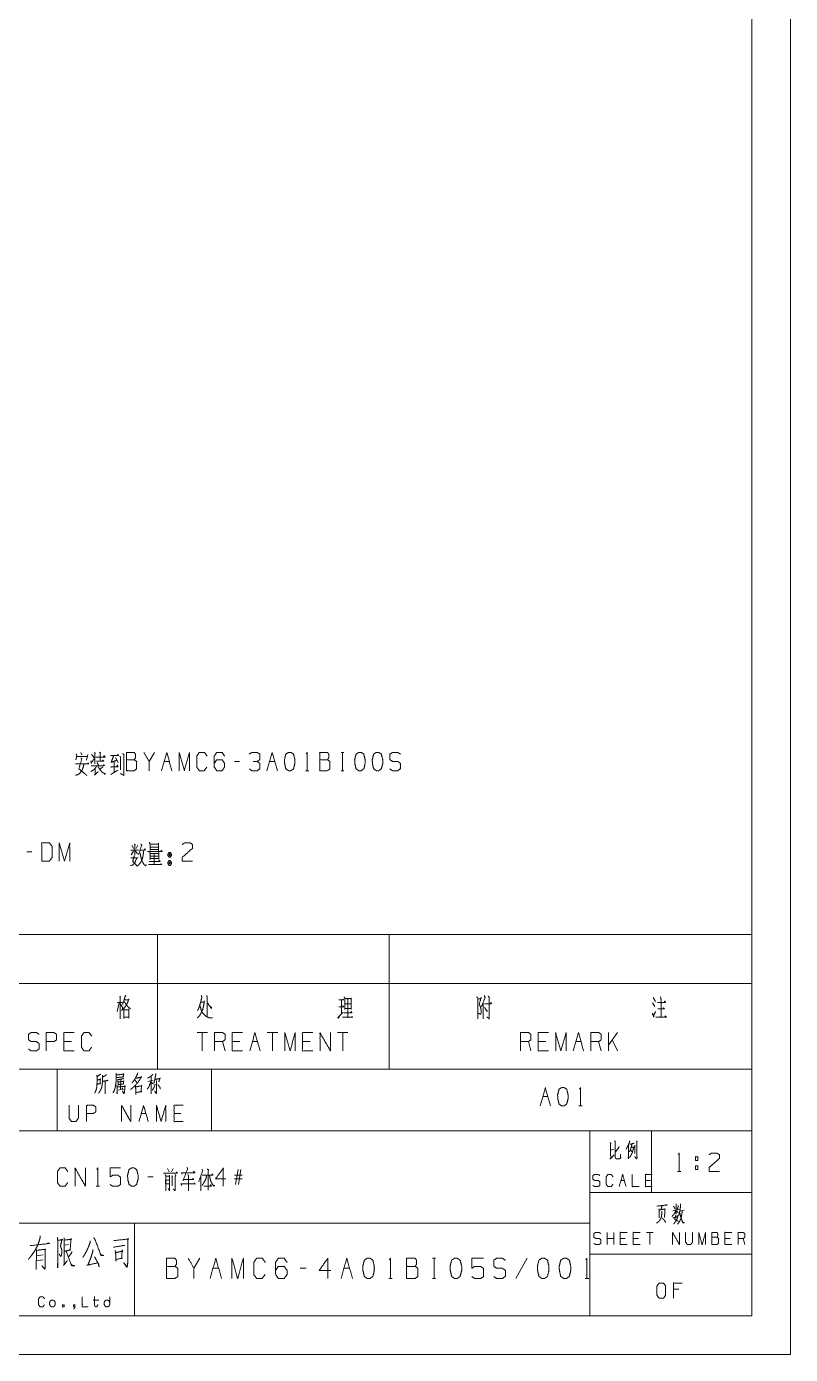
# Model space of a CAD drawing. Header units: millimetres. Extents: x 0 to 420, y 0 to 297.
# Drawn here: x 321 to 420, y 0 to 172.2 of the extents above; entities that cross this region are included whole.
import ezdxf

# ---------------------------------------------------------------- set-up
doc = ezdxf.new("R2010")
doc.units = ezdxf.units.MM
doc.layers.add('101', color=7, linetype='Continuous', true_color=0xffffff)

msp = doc.modelspace()

# ---------------------------------------------------------------- linework, layer by layer
at = {"layer": '101', "color": 133, "linetype": 'Continuous', "lineweight": 18}
for p, q in [((420, 0), (420, 297)), ((415, 5), (415, 292)), ((235, 37), (415, 37)), ((325, 37), (325, 29)), ((345, 37), (345, 29)), ((235, 29), (415, 29)), ((394, 29), (394, 5)), ((402, 29), (402, 21)), ((394, 21), (415, 21)), ((285, 17), (394, 17)), ((335, 17), (335, 5)), ((394, 13), (415, 13)), ((25, 5), (415, 5)), ((235, 5), (415, 5)), ((0, 0), (420, 0))]:
    msp.add_line(p, q, dxfattribs=at)
at = {"layer": '101', "color": 72, "linetype": 'Continuous', "lineweight": 18}
for p, q in [((327.5, 77.51), (328.88, 77.51)), ((328.06, 78.04), (328.17, 77.74)), ((328.97, 77.79), (328.79, 77.04)), ((337.58, 78.06), (336.91, 76.89)), ((361.77, 78.06), (362.11, 78.06)), ((361.95, 78.06), (361.95, 75.69)), ((330.91, 76.14), (330.54, 75.91)), ((332.35, 76.86), (332.35, 75.46)), ((332.53, 77.39), (332.87, 76.76)), ((338.85, 76.89), (339.52, 76.89)), ((348.62, 76.89), (347.95, 76.89)), ((352.5, 76.89), (353.18, 76.89)), ((331.93, 75.21), (332.85, 75.74)), ((357.18, 75.69), (357.61, 75.69)), ((361.77, 75.69), (362.11, 75.69)), ((334.7, 65.97), (334.86, 65.62)), ((335.44, 66.02), (335.21, 65.62)), ((321.71, 65.17), (321.04, 65.17)), ((334.54, 64.39), (335.46, 64.39)), ((334.89, 65.27), (334.57, 64.77)), ((335.12, 65.24), (335.4, 64.92)), ((313, 54.46), (338, 54.46)), ((338, 54.46), (338, 48.11)), ((338, 54.46), (368, 54.46)), ((368, 54.46), (415, 54.46)), ((368, 54.46), (368, 48.11)), ((415, 54.46), (415, 48.11)), ((313, 48.11), (338, 48.11)), ((338, 48.11), (338, 37)), ((338, 48.11), (368, 48.11)), ((368, 48.11), (368, 37)), ((368, 48.11), (415, 48.11)), ((415, 48.11), (415, 37)), ((333.02, 45.6), (332.74, 44.45)), ((343.6, 45.68), (344.03, 45.68)), ((361.81, 45.95), (361.81, 44.13)), ((362.25, 45.48), (363.03, 45.48)), ((379.52, 46.1), (379.87, 46.1)), ((380.17, 45.6), (380.17, 43.53)), ((380.84, 46.45), (381.02, 46.3)), ((402.12, 45.6), (402.42, 45.12)), ((402.21, 46.3), (402.51, 45.75)), ((344.45, 41.74), (343.11, 41.74)), ((343.78, 41.74), (343.78, 39.36)), ((353.56, 41.74), (352.21, 41.74)), ((352.88, 41.74), (352.88, 39.36)), ((362.66, 41.74), (361.32, 41.74)), ((361.99, 41.74), (361.99, 39.36)), ((397.58, 41.74), (396.41, 40.09)), ((396.41, 39.36), (396.41, 41.74)), ((326.85, 40.56), (325.84, 40.56)), ((346.73, 39.36), (346.39, 40.56)), ((348.67, 40.56), (347.66, 40.56)), ((350.27, 40.56), (350.94, 40.56)), ((357.77, 40.56), (356.76, 40.56)), ((386.37, 39.36), (386.04, 40.56)), ((388.31, 40.56), (387.31, 40.56)), ((392.19, 40.56), (392.87, 40.56)), ((395.48, 39.36), (395.14, 40.56)), ((397.58, 39.36), (396.91, 40.79)), ((313, 37), (338, 37)), ((338, 37), (368, 37)), ((368, 37), (415, 37)), ((333.22, 35.67), (333.2, 34.36)), ((336.72, 35.38), (337.43, 35.58)), ((332.92, 34.28), (333.47, 34.43)), ((387.91, 33.43), (388.58, 33.43)), ((335.89, 31.26), (336.48, 31.26)), ((341.01, 31.26), (340.12, 31.26)), ((392.58, 32.23), (393.01, 32.23)), ((396.78, 26.5), (397.1, 26.62)), ((339.26, 24.13), (339.51, 23.68)), ((340.02, 24.13), (339.81, 23.68)), ((407.69, 24.46), (407.69, 23.99)), ((407.69, 24.46), (408.02, 24.46)), ((337.41, 23.01), (336.74, 23.01)), ((343.6, 23.08), (343.6, 21.23)), ((348.95, 23.23), (347.94, 23.23)), ((348.95, 22.76), (347.94, 22.76)), ((348.1, 22.03), (348.44, 23.96)), ((348.79, 23.96), (348.46, 22.03)), ((398.04, 22.56), (398.48, 22.56)), ((401.88, 22.56), (401.21, 22.56)), ((405.37, 23.74), (405.8, 23.74)), ((330.03, 21.81), (330.46, 21.81)), ((339.35, 21.51), (339.53, 21.23)), ((342.86, 22.06), (342.77, 22.23)), ((344.86, 22.01), (344.77, 21.81)), ((404.78, 18.63), (405.57, 18.79)), ((405.68, 18.57), (406.23, 18.69)), ((396.24, 14.25), (396.24, 15.82)), ((397.13, 14.25), (397.13, 15.82)), ((402.22, 15.82), (401.33, 15.82)), ((401.78, 15.82), (401.78, 14.25)), ((323.85, 14.45), (323.66, 14.35)), ((326.44, 14.25), (325.93, 14.18)), ((397.13, 15.04), (396.24, 15.04)), ((398.6, 15.04), (397.94, 15.04)), ((400.3, 15.04), (399.63, 15.04)), ((412.18, 15.04), (411.51, 15.04)), ((414.1, 14.25), (413.88, 15.04)), ((323.17, 12.9), (322.32, 12.8)), ((322.32, 12.14), (323.17, 12.25)), ((343.45, 12.47), (342.71, 11.17)), ((373.63, 12.47), (374, 12.47)), ((373.83, 12.47), (373.83, 9.85)), ((385.88, 12.47), (384.4, 9.85)), ((345.17, 11.17), (345.91, 11.17)), ((357.23, 11.17), (356.49, 11.17)), ((362.14, 11.17), (362.88, 11.17)), ((367.94, 9.85), (368.4, 9.85)), ((373.63, 9.85), (374, 9.85)), ((393.39, 9.85), (393.86, 9.85)), ((329.66, 7.04), (330.39, 7.04)), ((405.52, 8.46), (404.84, 8.46))]:
    msp.add_line(p, q, dxfattribs=at)
for points, knots in [([(327.43, 77.86), (327.53, 77.66), (327.41, 77.09)], [0, 0, 0.277921, 1, 1]), ([(329.44, 77.81), (329.74, 77.44), (329.74, 77.51), (329.7, 77.31)], [0, 0, 0.633412, 0.732278, 1, 1]), ([(329.81, 78.04), (329.93, 77.94), (329.85, 78.01), (329.85, 76.59)], [0, 0, 0.093582, 0.161771, 1, 1]), ([(329.99, 77.46), (331.19, 77.46), (331.08, 77.64), (331, 77.54)], [0, 0, 0.780464, 0.913342, 1, 1]), ([(330.45, 78.09), (330.64, 77.99), (330.57, 78.01), (330.57, 76.94), (330.09, 76.94), (331.01, 76.94), (330.91, 77.06), (330.82, 76.91)], [0, 0, 0.07046, 0.094626, 0.44107, 0.594865, 0.891065, 0.943895, 1, 1]), ([(331.89, 77.66), (332.92, 77.66), (332.87, 77.81), (332.78, 77.69)], [0, 0, 0.766564, 0.885531, 1, 1]), ([(332.3, 77.64), (331.96, 76.76), (332.69, 77.04)], [0, 0, 0.547343, 1, 1]), ([(333.09, 77.56), (333.2, 77.46), (333.2, 75.81)], [0, 0, 0.081174, 1, 1]), ([(333.45, 77.91), (333.61, 77.81), (333.61, 75.09), (333.2, 75.31)], [0, 0, 0.055628, 0.862436, 1, 1]), ([(333.96, 77.11), (333.96, 78.06), (334.96, 78.06), (335.12, 77.84), (335.12, 77.36), (334.96, 77.11), (333.96, 77.11), (333.96, 75.69), (334.95, 75.69), (335.28, 75.91), (335.28, 76.89), (334.96, 77.11)], [0, 0, 0.115917, 0.238846, 0.272468, 0.330427, 0.366584, 0.489512, 0.663388, 0.78416, 0.833484, 0.952452, 1, 1]), ([(336.91, 75.69), (336.91, 76.89), (336.23, 78.06)], [0, 0, 0.469959, 1, 1]), ([(340.79, 75.69), (340.79, 78.06), (341.46, 75.69), (342.13, 78.06), (342.13, 75.69)], [0, 0, 0.245192, 0.5, 0.754808, 1, 1]), ([(344.39, 76.16), (344.05, 75.69), (343.4, 75.69), (343.06, 76.16), (343.06, 77.59), (343.4, 78.06), (344.07, 78.06), (344.41, 77.59)], [0, 0, 0.11457, 0.243368, 0.357935, 0.638584, 0.753151, 0.88543, 1, 1]), ([(345.34, 76.64), (345.66, 77.11), (346.35, 77.11), (346.68, 76.64), (346.68, 76.16), (346.35, 75.69), (345.66, 75.69), (345.34, 76.16), (345.34, 77.59), (345.66, 78.06), (346.35, 78.06), (346.68, 77.59)], [0, 0, 0.076963, 0.16976, 0.248073, 0.312018, 0.390332, 0.483129, 0.560092, 0.751927, 0.828889, 0.921687, 1, 1]), ([(350.9, 76.89), (351.24, 77.11), (351.24, 77.84), (350.9, 78.06), (350.21, 78.06), (349.88, 77.84)], [0, 0, 0.153882, 0.429856, 0.583738, 0.846131, 1, 1]), ([(352.17, 75.69), (352.84, 78.06), (353.51, 75.69)], [0, 0, 0.500001, 1, 1]), ([(355.28, 75.69), (355.61, 75.94), (355.79, 76.64), (355.79, 77.11), (355.61, 77.84), (355.28, 78.06), (354.94, 78.06), (354.6, 77.84), (354.43, 77.11), (354.45, 76.64), (354.6, 75.94), (354.94, 75.69), (355.28, 75.69)], [0, 0, 0.067525, 0.183972, 0.260585, 0.380946, 0.446143, 0.500306, 0.565503, 0.685864, 0.76253, 0.878312, 0.945837, 1, 1]), ([(357.25, 77.86), (357.39, 78.06), (357.39, 75.69)], [0, 0, 0.093486, 1, 1]), ([(359, 77.11), (359, 78.06), (360.01, 78.06), (360.17, 77.84), (360.17, 77.36), (360.01, 77.11), (359, 77.11), (359, 75.69), (359.99, 75.69), (360.32, 75.91), (360.32, 76.89), (360.01, 77.11)], [0, 0, 0.115916, 0.238846, 0.272469, 0.330427, 0.366583, 0.489514, 0.663388, 0.784159, 0.833486, 0.952452, 1, 1]), ([(364.38, 75.69), (364.72, 75.94), (364.89, 76.64), (364.89, 77.11), (364.72, 77.84), (364.38, 78.06), (364.05, 78.06), (363.71, 77.84), (363.53, 77.11), (363.55, 76.64), (363.71, 75.94), (364.05, 75.69), (364.38, 75.69)], [0, 0, 0.067524, 0.183969, 0.260581, 0.380939, 0.446136, 0.500306, 0.565502, 0.685861, 0.762525, 0.878306, 0.94583, 1, 1]), ([(366.66, 75.69), (366.99, 75.94), (367.17, 76.64), (367.17, 77.11), (366.99, 77.84), (366.66, 78.06), (366.32, 78.06), (365.99, 77.84), (365.81, 77.11), (365.83, 76.64), (365.99, 75.94), (366.32, 75.69), (366.66, 75.69)], [0, 0, 0.067525, 0.183972, 0.260585, 0.380946, 0.446143, 0.500306, 0.565503, 0.685864, 0.76253, 0.878312, 0.945837, 1, 1]), ([(368.09, 75.91), (368.42, 75.69), (369.11, 75.69), (369.45, 75.94), (369.45, 76.64), (369.11, 76.89), (368.44, 76.89), (368.09, 77.11), (368.09, 77.84), (368.44, 78.06), (369.11, 78.06), (369.45, 77.84)], [0, 0, 0.068035, 0.184055, 0.254519, 0.372336, 0.4428, 0.555841, 0.62637, 0.748395, 0.818923, 0.931965, 1, 1]), ([(327.34, 76.56), (329.07, 76.56), (329, 76.71), (328.9, 76.56)], [0, 0, 0.832091, 0.91175, 1, 1]), ([(328.45, 76.51), (328.31, 76.04), (328.21, 75.76), (327.91, 75.34), (327.68, 75.19), (327.34, 75.09)], [0, 0, 0.256038, 0.408311, 0.677209, 0.818971, 1, 1]), ([(328.08, 77.34), (328.17, 77.21), (327.8, 75.94), (328.84, 75.06)], [0, 0, 0.053858, 0.521059, 1, 1]), ([(329.35, 76.96), (329.42, 76.64), (329.4, 76.74), (329.78, 77.19)], [0, 0, 0.326885, 0.426689, 1, 1]), ([(330.11, 76.26), (329.83, 75.94), (329.69, 75.79), (329.35, 75.59)], [0, 0, 0.419156, 0.619706, 1, 1]), ([(329.4, 76.34), (331.12, 76.34), (331.03, 76.46), (330.94, 76.36)], [0, 0, 0.856802, 0.933303, 1, 1]), ([(329.92, 76.01), (329.92, 75.29), (329.81, 75.11), (330.29, 75.56)], [0, 0, 0.457251, 0.586311, 1, 1]), ([(330.15, 76.76), (330.29, 76.46), (330.32, 76.51), (330.32, 76.36)], [0, 0, 0.610889, 0.723702, 1, 1]), ([(330.29, 76.21), (330.54, 75.81), (330.84, 75.46), (331.19, 75.29), (331.26, 75.31), (331.12, 75.19)], [0, 0, 0.295858, 0.586008, 0.834119, 0.881285, 1, 1]), ([(332.05, 76.21), (331.98, 76.11), (331.95, 76.21), (332.88, 76.21), (332.78, 76.41), (332.69, 76.24)], [0, 0, 0.077131, 0.143933, 0.733939, 0.876518, 1, 1]), ([(349.89, 75.91), (350.21, 75.69), (350.9, 75.69), (351.24, 75.91), (351.24, 76.64), (350.9, 76.89), (350.39, 76.89)], [0, 0, 0.124113, 0.34368, 0.472446, 0.703377, 0.83674, 1, 1]), ([(322.98, 63.97), (323.97, 63.97), (324.32, 64.44), (324.32, 65.87), (323.97, 66.34), (322.98, 66.34), (322.98, 63.97)], [0, 0, 0.142134, 0.227161, 0.43179, 0.516817, 0.65895, 1, 1]), ([(325.25, 63.97), (325.25, 66.34), (325.93, 63.97), (326.6, 66.34), (326.6, 63.97)], [0, 0, 0.245192, 0.5, 0.754808, 1, 1]), ([(334.94, 66.17), (335.1, 66.09), (335.03, 66.14), (335.03, 64.74), (335.03, 65.39), (334.54, 65.39), (335.53, 65.39)], [0, 0, 0.046317, 0.06912, 0.437814, 0.608994, 0.739331, 1, 1]), ([(335.83, 66.19), (335.99, 66.02), (335.93, 66.07), (335.53, 64.79)], [0, 0, 0.143539, 0.18777, 1, 1]), ([(335.79, 65.37), (336.39, 65.37), (336.36, 65.57), (336.29, 65.44)], [0, 0, 0.634141, 0.848454, 1, 1]), ([(336.92, 66.37), (337.01, 66.19), (337.01, 65.34), (337.01, 65.47), (338.1, 65.47), (338.1, 65.32), (338.1, 66.29), (338.1, 66.17), (337.01, 66.17), (338.1, 66.17), (338.1, 65.79), (337.01, 65.79)], [0, 0, 0.027307, 0.1457, 0.163111, 0.315748, 0.336641, 0.472445, 0.489856, 0.642493, 0.79513, 0.847363, 1, 1]), ([(341.19, 66.12), (341.51, 66.34), (342.2, 66.34), (342.53, 66.12), (342.53, 65.64), (341.17, 64.44), (341.19, 63.97), (342.53, 63.97)], [0, 0, 0.069694, 0.192979, 0.265273, 0.350227, 0.67474, 0.759753, 1, 1]), ([(335.28, 64.32), (335.14, 64.02), (335.05, 63.79), (334.89, 63.57), (334.73, 63.44), (334.47, 63.39)], [0, 0, 0.251056, 0.434038, 0.642626, 0.795773, 1, 1]), ([(334.98, 64.64), (334.77, 63.94), (335.3, 63.37)], [0, 0, 0.483234, 1, 1]), ([(336.15, 65.27), (336.15, 64.97), (336.11, 64.64), (336.02, 64.29), (335.88, 63.94), (335.72, 63.69), (335.54, 63.47), (335.3, 63.32)], [0, 0, 0.134098, 0.280225, 0.441583, 0.610315, 0.742763, 0.870659, 1, 1]), ([(335.72, 65.04), (335.77, 64.79), (335.83, 64.49), (335.93, 64.14), (336.07, 63.79), (336.23, 63.52), (336.46, 63.34), (336.52, 63.52)], [0, 0, 0.122115, 0.267688, 0.442439, 0.62281, 0.774617, 0.912627, 1, 1]), ([(336.69, 65.22), (338.58, 65.22), (338.49, 65.37), (338.4, 65.22)], [0, 0, 0.844514, 0.922259, 1, 1]), ([(336.97, 65.12), (337.01, 64.99), (337.01, 64.17), (337.01, 64.29), (338.14, 64.29), (338.14, 64.17), (338.14, 65.09), (338.14, 64.97), (337.01, 64.97), (337.01, 64.62), (338.14, 64.62), (337.57, 64.62), (337.57, 64.97), (337.57, 63.47), (337.57, 63.92), (336.9, 63.92), (338.32, 63.92), (338.23, 64.07), (338.16, 63.92)], [0, 0, 0.011506, 0.084581, 0.095653, 0.195852, 0.206924, 0.288857, 0.299929, 0.400128, 0.43113, 0.531328, 0.581428, 0.612429, 0.745294, 0.785153, 0.844645, 0.969891, 0.985312, 1, 1]), ([(339.64, 65.09), (339.48, 65.09), (339.34, 64.89), (339.34, 64.67), (339.48, 64.47), (339.64, 64.47), (339.78, 64.67), (339.78, 64.89), (339.64, 65.09)], [0, 0, 0.091001, 0.231136, 0.359863, 0.5, 0.591001, 0.731139, 0.859865, 1, 1]), ([(339.78, 63.82), (339.64, 64.04), (339.48, 64.04), (339.34, 63.82), (339.34, 63.62), (339.48, 63.39), (339.64, 63.39), (339.78, 63.62), (339.78, 63.82)], [0, 0, 0.149202, 0.238506, 0.387709, 0.5, 0.649202, 0.738506, 0.887709, 1, 1]), ([(339.64, 64.67), (339.64, 64.89), (339.48, 64.89)], [0, 0, 0.585845, 1, 1]), ([(339.48, 64.67), (339.64, 64.67), (339.48, 64.89), (339.48, 64.67)], [0, 0, 0.241145, 0.658887, 1, 1]), ([(339.64, 63.82), (339.48, 63.82), (339.64, 63.62), (339.64, 63.82)], [0, 0, 0.258801, 0.674582, 1, 1]), ([(339.48, 63.82), (339.48, 63.62), (339.64, 63.62)], [0, 0, 0.557014, 1, 1]), ([(336.8, 63.52), (338.51, 63.52), (338.42, 63.62), (338.35, 63.47)], [0, 0, 0.851384, 0.917653, 1, 1]), ([(333.78, 46.58), (333.88, 46.43), (333.81, 46.45), (333.46, 45.37)], [0, 0, 0.132126, 0.186059, 1, 1]), ([(343.65, 46.55), (343.74, 46.33), (343.65, 46), (343.62, 45.83), (343.55, 45.6), (343.48, 45.35), (343.41, 45.12), (343.35, 44.93), (343.27, 44.77), (343.16, 44.6)], [0, 0, 0.116541, 0.278918, 0.364993, 0.478696, 0.603951, 0.71766, 0.817412, 0.901346, 1, 1]), ([(344.36, 46.53), (344.43, 46.35), (344.43, 43.83)], [0, 0, 0.06955, 1, 1]), ([(380.33, 46.53), (380.44, 46.3), (379.96, 45.08)], [0, 0, 0.159107, 1, 1]), ([(333.09, 46.45), (333.19, 46.35), (333.14, 46.43), (333.14, 43.53), (333.14, 45.65), (332.79, 45.65), (333.44, 45.65)], [0, 0, 0.023247, 0.037896, 0.500409, 0.839319, 0.895699, 1, 1]), ([(333.18, 45.43), (333.48, 44.95), (333.48, 45.02), (333.44, 44.83)], [0, 0, 0.668993, 0.75826, 1, 1]), ([(333.71, 46), (334.26, 46), (334.27, 46.1), (334.11, 45.62), (333.88, 45.18), (333.62, 44.85), (333.3, 44.6)], [0, 0, 0.220966, 0.26192, 0.463932, 0.667691, 0.836831, 1, 1]), ([(333.62, 44.8), (333.62, 43.55), (333.62, 43.73), (334.26, 43.73), (334.26, 43.6), (334.26, 44.8), (334.26, 44.68), (333.69, 44.68)], [0, 0, 0.306605, 0.34953, 0.505604, 0.536265, 0.830605, 0.861265, 1, 1]), ([(333.64, 45.78), (333.81, 45.55), (334.01, 45.25), (334.18, 45.05), (334.5, 44.8)], [0, 0, 0.21756, 0.48939, 0.692342, 1, 1]), ([(344.06, 45.85), (343.95, 45.12), (343.88, 44.9), (343.85, 44.73), (343.74, 44.55), (343.65, 44.35), (343.6, 44.2), (343.48, 44), (343.37, 43.85), (343.14, 43.63)], [0, 0, 0.296653, 0.392139, 0.46442, 0.547269, 0.635793, 0.700209, 0.795421, 0.869798, 1, 1]), ([(343.48, 45.2), (343.55, 45.02), (343.6, 44.83), (343.64, 44.65), (343.81, 44.3), (343.9, 44.2), (344.15, 43.95), (344.29, 43.83), (344.47, 43.73), (344.71, 43.65), (344.94, 43.65), (345.12, 43.63)], [0, 0, 0.075192, 0.15762, 0.228747, 0.384949, 0.438119, 0.578251, 0.653441, 0.734337, 0.837345, 0.928883, 1, 1]), ([(344.4, 45.65), (344.98, 44.85), (344.98, 45.08)], [0, 0, 0.814824, 1, 1]), ([(361.48, 45.05), (362.1, 45.05), (362.02, 45.2), (361.99, 45.08)], [0, 0, 0.676561, 0.857934, 1, 1]), ([(361.49, 45.98), (362.1, 45.98), (362.02, 46.08), (361.99, 45.95)], [0, 0, 0.704243, 0.847777, 1, 1]), ([(362.17, 46.38), (362.25, 46.22), (362.25, 44.73), (362.25, 44.85), (363.07, 44.85), (363.07, 44.73), (363.07, 46.22), (363.07, 46.13), (362.25, 46.13), (362.64, 46.13), (362.64, 43.73), (361.94, 43.73), (363.28, 43.73), (363.19, 43.78), (363.17, 43.83), (363.07, 43.67)], [0, 0, 0.016856, 0.162098, 0.174201, 0.252928, 0.265031, 0.410272, 0.419955, 0.498682, 0.536334, 0.76872, 0.837175, 0.967244, 0.977077, 0.982211, 1, 1]), ([(379.34, 46.38), (379.5, 46.22), (379.5, 43.53)], [0, 0, 0.074914, 1, 1]), ([(379.94, 46.33), (379.66, 45.37), (379.77, 45.2), (379.84, 45.02), (379.91, 44.68), (379.91, 44.25), (379.84, 44.1), (379.59, 44.23)], [0, 0, 0.379822, 0.458229, 0.530553, 0.667378, 0.830233, 0.893776, 1, 1]), ([(380.35, 45.48), (381.27, 45.48), (381.2, 45.62), (381.14, 45.5)], [0, 0, 0.752923, 0.888763, 1, 1]), ([(380.37, 45), (380.68, 44.48), (380.7, 44.58), (380.61, 44.6)], [0, 0, 0.760418, 0.886215, 1, 1]), ([(380.95, 46.35), (380.95, 43.53), (380.68, 43.75)], [0, 0, 0.890401, 1, 1]), ([(403.26, 45.6), (403.26, 43.75), (402.55, 43.75), (403.94, 43.75), (403.8, 43.9), (403.71, 43.75)], [0, 0, 0.426906, 0.590047, 0.912256, 0.959823, 1, 1]), ([(402.78, 45.62), (403.84, 45.62), (403.71, 45.83), (403.66, 45.65)], [0, 0, 0.717261, 0.876328, 1, 1]), ([(402.8, 44.8), (403.68, 44.8), (403.59, 44.95), (403.5, 44.83)], [0, 0, 0.729813, 0.873574, 1, 1]), ([(403.17, 46.35), (403.26, 45.87), (403.27, 45.98), (403.22, 45.75)], [0, 0, 0.592181, 0.716658, 1, 1]), ([(361.57, 43.85), (361.41, 43.6), (361.34, 43.67), (362.02, 44.38)], [0, 0, 0.214427, 0.289033, 1, 1]), ([(362.17, 44.3), (363.17, 44.3), (363.1, 44.48), (363.03, 44.33)], [0, 0, 0.739673, 0.878255, 1, 1]), ([(402.12, 44.23), (402.3, 43.73), (402.27, 43.95), (402.53, 44.48)], [0, 0, 0.39393, 0.563113, 1, 1]), ([(321.27, 39.59), (321.6, 39.36), (322.29, 39.36), (322.63, 39.61), (322.63, 40.31), (322.29, 40.56), (321.62, 40.56), (321.27, 40.79), (321.27, 41.51), (321.62, 41.74), (322.29, 41.74), (322.63, 41.51)], [0, 0, 0.068037, 0.184055, 0.25452, 0.372335, 0.4428, 0.555844, 0.626371, 0.748393, 0.81892, 0.931964, 1, 1]), ([(323.56, 39.36), (323.56, 41.74), (324.57, 41.74), (324.91, 41.51), (324.91, 40.79), (324.55, 40.56), (323.56, 40.56)], [0, 0, 0.401147, 0.571311, 0.639588, 0.762044, 0.832821, 1, 1]), ([(327.18, 39.36), (325.84, 39.36), (325.84, 41.74), (327.18, 41.74)], [0, 0, 0.26539, 0.73461, 1, 1]), ([(329.44, 39.84), (329.11, 39.36), (328.45, 39.36), (328.12, 39.84), (328.12, 41.26), (328.45, 41.74), (329.12, 41.74), (329.46, 41.26)], [0, 0, 0.114568, 0.243366, 0.357936, 0.638584, 0.753154, 0.885433, 1, 1]), ([(345.38, 39.36), (345.38, 41.74), (346.39, 41.74), (346.73, 41.51), (346.73, 40.79), (346.39, 40.56), (345.38, 40.56)], [0, 0, 0.400951, 0.571036, 0.639278, 0.761673, 0.829915, 1, 1]), ([(349, 39.36), (347.66, 39.36), (347.66, 41.74), (349, 41.74)], [0, 0, 0.26539, 0.73461, 1, 1]), ([(349.94, 39.36), (350.61, 41.74), (351.28, 39.36)], [0, 0, 0.499999, 1, 1]), ([(354.49, 39.36), (354.49, 41.74), (355.16, 39.36), (355.83, 41.74), (355.83, 39.36)], [0, 0, 0.245192, 0.500001, 0.754808, 1, 1]), ([(358.11, 39.36), (356.76, 39.36), (356.76, 41.74), (358.11, 41.74)], [0, 0, 0.26539, 0.73461, 1, 1]), ([(359.04, 39.36), (359.04, 41.74), (360.38, 39.36), (360.38, 41.74)], [0, 0, 0.317574, 0.682426, 1, 1]), ([(385.03, 39.36), (385.03, 41.74), (386.04, 41.74), (386.37, 41.51), (386.37, 40.79), (386.04, 40.56), (385.03, 40.56)], [0, 0, 0.400952, 0.571031, 0.639278, 0.761674, 0.829922, 1, 1]), ([(388.65, 39.36), (387.31, 39.36), (387.31, 41.74), (388.65, 41.74)], [0, 0, 0.26539, 0.73461, 1, 1]), ([(389.58, 39.36), (389.58, 41.74), (390.25, 39.36), (390.93, 41.74), (390.93, 39.36)], [0, 0, 0.245192, 0.499999, 0.754808, 1, 1]), ([(394.14, 39.36), (394.14, 41.74), (395.14, 41.74), (395.48, 41.51), (395.48, 40.79), (395.14, 40.56), (394.14, 40.56)], [0, 0, 0.400951, 0.571036, 0.639278, 0.761673, 0.829915, 1, 1]), ([(330.63, 36.35), (330.57, 36.31), (330.14, 36.02), (330.11, 36.2), (330.16, 36.02), (330.16, 35.45), (330.14, 35.09), (330.13, 34.85), (330.1, 34.61), (330.05, 34.39), (329.99, 34.16), (329.91, 34.01), (329.85, 33.88)], [0, 0, 0.024363, 0.186803, 0.243942, 0.302154, 0.485024, 0.597668, 0.675195, 0.753199, 0.825098, 0.89819, 0.953346, 1, 1]), ([(331.36, 36.26), (331.11, 36.09), (330.88, 36.02), (330.85, 36.2), (330.88, 35.93), (330.86, 35.67), (330.85, 35.38), (330.83, 35.14), (330.8, 34.92), (330.77, 34.67), (330.72, 34.5), (330.64, 34.36), (330.57, 34.21), (330.49, 34.08), (330.41, 33.97), (330.33, 33.88)], [0, 0, 0.096319, 0.172937, 0.229415, 0.313416, 0.396985, 0.487495, 0.564125, 0.634336, 0.711437, 0.768975, 0.817388, 0.871906, 0.920319, 0.962889, 1, 1]), ([(332.63, 36.46), (332.64, 36.26), (332.64, 35.91), (332.63, 35.58), (332.61, 35.36), (332.58, 35.07), (332.53, 34.83), (332.49, 34.56), (332.42, 34.36), (332.35, 34.16), (332.22, 33.92)], [0, 0, 0.076503, 0.212087, 0.33934, 0.424292, 0.535105, 0.630037, 0.733301, 0.813245, 0.895183, 1, 1]), ([(332.67, 36.24), (333.64, 36.35), (333.59, 36.39), (333.55, 36), (333.63, 36), (332.66, 35.89)], [0, 0, 0.39108, 0.416924, 0.577585, 0.60892, 1, 1]), ([(335.42, 36.53), (335.4, 36.37), (335.22, 36.02), (335.11, 35.8), (334.98, 35.6), (334.83, 35.38), (334.67, 35.22)], [0, 0, 0.101774, 0.363754, 0.525154, 0.678922, 0.85608, 1, 1]), ([(337.37, 36.35), (337.34, 36.26), (337.14, 36.09), (336.92, 35.93), (336.73, 35.84)], [0, 0, 0.111856, 0.433088, 0.752703, 1, 1]), ([(337.78, 36.44), (337.76, 36.33), (337.68, 35.87), (337.62, 35.56), (337.51, 35.18)], [0, 0, 0.086565, 0.451629, 0.696477, 1, 1]), ([(330.19, 35.03), (330.22, 35.05), (330.58, 35.11), (330.54, 35.09), (330.58, 35.78), (330.61, 35.69), (330.18, 35.58)], [0, 0, 0.022681, 0.239273, 0.269981, 0.676983, 0.732557, 1, 1]), ([(330.86, 35.4), (331.57, 35.53), (331.52, 35.56), (331.44, 35.51)], [0, 0, 0.834819, 0.895271, 1, 1]), ([(331.22, 35.45), (331.22, 33.81), (331.21, 33.92), (331.22, 34.1)], [0, 0, 0.849783, 0.907772, 1, 1]), ([(332.72, 34.85), (332.74, 34.65), (332.75, 34.14), (332.74, 33.81), (332.72, 33.9), (332.75, 34.12)], [0, 0, 0.147471, 0.523364, 0.768667, 0.835021, 1, 1]), ([(332.75, 34.67), (333.81, 34.78), (333.78, 34.85), (333.77, 34.74), (333.72, 34.23), (333.7, 34.03), (333.64, 33.81), (333.44, 34.1), (333.66, 33.88)], [0, 0, 0.374083, 0.399749, 0.43883, 0.61759, 0.687458, 0.767887, 0.891105, 1, 1]), ([(333.63, 35.8), (333.58, 35.75), (333.19, 35.69), (332.97, 35.64), (332.77, 35.6)], [0, 0, 0.07226, 0.516589, 0.766867, 1, 1]), ([(332.85, 35.49), (332.86, 35.34), (332.89, 34.89), (332.88, 35), (333.61, 35.07), (333.55, 35.07), (333.59, 35.47), (333.63, 35.4), (332.86, 35.34)], [0, 0, 0.056492, 0.217482, 0.258029, 0.525926, 0.548635, 0.694164, 0.720796, 1, 1]), ([(333.42, 34.56), (333.49, 34.39), (333.52, 34.25)], [0, 0, 0.579215, 1, 1]), ([(335.2, 35.84), (335.25, 35.82), (335.95, 35.98), (335.9, 36.02), (335.78, 35.8), (335.64, 35.56), (335.5, 35.36), (335.34, 35.16), (335.17, 34.96), (334.98, 34.76), (334.78, 34.58), (334.62, 34.47), (334.5, 34.36)], [0, 0, 0.017093, 0.254607, 0.275864, 0.359629, 0.452278, 0.53264, 0.616084, 0.70281, 0.792986, 0.881828, 0.944963, 1, 1]), ([(335.03, 35.6), (335.06, 35.58), (335.23, 35.38), (335.25, 35.27), (335.19, 35.42)], [0, 0, 0.066028, 0.519581, 0.712132, 1, 1]), ([(335.11, 34.81), (335.14, 34.74), (335.17, 34.19), (335.19, 34.12), (335.19, 33.72), (335.17, 33.9), (335.17, 33.97), (335.94, 34.08), (335.84, 34.08), (335.92, 34.89), (335.95, 34.85), (335.9, 34.83), (335.15, 34.69)], [0, 0, 0.018828, 0.160986, 0.178485, 0.280676, 0.326272, 0.343303, 0.542024, 0.566111, 0.777126, 0.791033, 0.804348, 1, 1]), ([(337.15, 35.47), (337.06, 35.18), (336.95, 34.94), (336.86, 34.69), (336.76, 34.56), (336.65, 34.39)], [0, 0, 0.251918, 0.474135, 0.691326, 0.826694, 1, 1]), ([(337.15, 36.02), (337.17, 34.28), (337.18, 33.79), (337.15, 33.88), (337.17, 34.08)], [0, 0, 0.691283, 0.883884, 0.921006, 1, 1]), ([(337.17, 35.31), (337.37, 35.14), (337.42, 35.05)], [0, 0, 0.729109, 1, 1]), ([(337.67, 35.03), (337.65, 34.92), (337.48, 34.52), (337.31, 34.25)], [0, 0, 0.129619, 0.632946, 1, 1]), ([(337.81, 35.49), (337.89, 35.38), (337.85, 35.4), (337.87, 34.23), (337.87, 33.94), (337.85, 33.79), (337.61, 34.14), (337.85, 33.83)], [0, 0, 0.051678, 0.066298, 0.513635, 0.623349, 0.682727, 0.848098, 1, 1]), ([(337.65, 35.64), (338.35, 35.8), (338.29, 35.82), (338.15, 35.34)], [0, 0, 0.557066, 0.608364, 1, 1]), ([(338.03, 34.96), (338.31, 34.61), (338.35, 34.43)], [0, 0, 0.711821, 1, 1]), ([(387.57, 32.23), (388.24, 34.6), (388.92, 32.23)], [0, 0, 0.500001, 1, 1]), ([(390.68, 32.23), (391.02, 32.48), (391.19, 33.18), (391.19, 33.65), (391.02, 34.38), (390.68, 34.6), (390.34, 34.6), (390.01, 34.38), (389.83, 33.65), (389.85, 33.18), (390.01, 32.48), (390.34, 32.23), (390.68, 32.23)], [0, 0, 0.067525, 0.183972, 0.260585, 0.380946, 0.446143, 0.500306, 0.565503, 0.685864, 0.76253, 0.878312, 0.945837, 1, 1]), ([(392.66, 34.4), (392.8, 34.6), (392.8, 32.23)], [0, 0, 0.093495, 1, 1]), ([(326.54, 32.3), (326.54, 30.62), (326.82, 30.2), (327.41, 30.2), (327.73, 30.62), (327.73, 32.3)], [0, 0, 0.337151, 0.438599, 0.557782, 0.662849, 1, 1]), ([(328.8, 30.2), (328.8, 32.3), (329.69, 32.3), (329.99, 32.1), (329.99, 31.46), (329.68, 31.26), (328.8, 31.26)], [0, 0, 0.401145, 0.571312, 0.639588, 0.762043, 0.832818, 1, 1]), ([(333.33, 30.2), (333.33, 32.3), (334.51, 30.2), (334.51, 32.3)], [0, 0, 0.317574, 0.682426, 1, 1]), ([(337.85, 30.2), (337.85, 32.3), (338.45, 30.2), (339.04, 32.3), (339.04, 30.2)], [0, 0, 0.245192, 0.5, 0.754808, 1, 1]), ([(341.3, 30.2), (340.12, 30.2), (340.12, 32.3), (341.3, 32.3)], [0, 0, 0.265389, 0.734611, 1, 1]), ([(397.22, 27.7), (397.34, 27.55), (397.29, 27.59), (397.29, 26.72), (397.29, 26.04), (397.29, 25.94), (397.31, 25.54), (397.35, 25.44), (397.41, 25.38), (397.54, 25.34), (397.8, 25.36), (397.99, 25.42), (398.01, 25.44), (397.98, 25.98)], [0, 0, 0.050887, 0.067371, 0.30486, 0.491459, 0.519732, 0.627242, 0.657953, 0.681265, 0.71898, 0.791172, 0.845841, 0.852765, 1, 1]), ([(399.18, 27.7), (399.16, 27.59), (398.99, 27.14), (398.84, 26.87), (398.72, 26.62)], [0, 0, 0.089072, 0.504979, 0.766001, 1, 1]), ([(400.07, 27.68), (400.13, 27.59), (400.1, 27.57), (400.12, 25.52), (400.12, 25.5), (400.1, 25.38), (400.07, 25.34), (399.84, 25.65), (400.07, 25.36), (400.1, 25.44)], [0, 0, 0.031372, 0.042462, 0.676473, 0.682877, 0.721567, 0.737252, 0.857566, 0.97283, 1, 1]), ([(396.62, 27.47), (396.76, 27.35), (396.68, 27.39), (396.71, 25.4), (396.62, 25.32), (397.17, 25.88)], [0, 0, 0.060255, 0.090729, 0.71461, 0.752496, 1, 1]), ([(397.29, 26.23), (397.72, 26.77), (397.79, 26.95)], [0, 0, 0.77398, 1, 1]), ([(399.02, 27.14), (399, 25.38), (398.99, 25.5), (398.99, 25.52), (399, 25.71)], [0, 0, 0.841012, 0.900786, 0.910681, 1, 1]), ([(399.43, 27.22), (399.44, 27.18), (399.37, 26.89), (399.3, 26.62), (399.22, 26.43), (399.16, 26.29)], [0, 0, 0.044891, 0.350478, 0.63559, 0.840224, 1, 1]), ([(399.43, 26.83), (399.72, 26.89), (399.69, 26.95), (399.66, 26.72), (399.6, 26.52), (399.57, 26.35), (399.52, 26.19), (399.44, 26.04), (399.37, 25.88), (399.3, 25.75), (399.22, 25.61), (399.16, 25.54)], [0, 0, 0.158182, 0.194476, 0.315843, 0.429568, 0.518472, 0.611327, 0.697145, 0.792857, 0.869066, 0.954883, 1, 1]), ([(399.19, 27.28), (399.22, 27.26), (399.25, 27.26), (399.76, 27.39), (399.72, 27.39), (399.65, 27.35)], [0, 0, 0.049781, 0.090425, 0.822292, 0.883256, 1, 1]), ([(399.28, 26.52), (399.41, 26.39), (399.44, 26.29)], [0, 0, 0.6273, 1, 1]), ([(399.85, 27.12), (399.88, 27.08), (399.85, 27.06), (399.85, 26.06), (399.84, 26.17), (399.85, 26.29)], [0, 0, 0.038712, 0.066084, 0.824707, 0.904517, 1, 1]), ([(405.44, 25.91), (405.59, 26.11), (405.59, 23.74)], [0, 0, 0.093487, 1, 1]), ([(409.47, 25.89), (409.78, 26.11), (410.47, 26.11), (410.81, 25.89), (410.81, 25.41), (409.45, 24.21), (409.47, 23.74), (410.81, 23.74)], [0, 0, 0.069688, 0.192972, 0.265273, 0.350226, 0.674741, 0.759753, 1, 1]), ([(326.34, 22.28), (326.01, 21.81), (325.35, 21.81), (325.02, 22.28), (325.02, 23.71), (325.35, 24.18), (326.03, 24.18), (326.36, 23.71)], [0, 0, 0.11457, 0.243364, 0.357934, 0.638584, 0.753153, 0.885433, 1, 1]), ([(327.3, 21.81), (327.3, 24.18), (328.64, 21.81), (328.64, 24.18)], [0, 0, 0.317574, 0.682426, 1, 1]), ([(330.1, 23.98), (330.24, 24.18), (330.24, 21.81)], [0, 0, 0.093487, 1, 1]), ([(331.83, 22.03), (332.17, 21.81), (332.86, 21.81), (333.19, 22.03), (333.19, 22.98), (332.86, 23.23), (332.17, 23.23), (331.83, 23.01), (331.83, 24.18), (333.19, 24.18)], [0, 0, 0.062227, 0.168342, 0.230571, 0.376816, 0.441267, 0.547382, 0.609609, 0.79049, 1, 1]), ([(334.96, 21.81), (335.29, 22.06), (335.47, 22.76), (335.47, 23.23), (335.29, 23.96), (334.96, 24.18), (334.62, 24.18), (334.28, 23.96), (334.11, 23.23), (334.12, 22.76), (334.28, 22.06), (334.62, 21.81), (334.96, 21.81)], [0, 0, 0.067524, 0.18397, 0.260583, 0.380943, 0.446139, 0.500306, 0.565503, 0.685862, 0.762528, 0.878309, 0.945833, 1, 1]), ([(341.8, 24.23), (341.89, 24.11), (341.29, 22.51)], [0, 0, 0.082209, 1, 1]), ([(346.85, 22.76), (345.51, 22.76), (346.51, 24.18), (346.51, 21.81)], [0, 0, 0.245869, 0.565294, 1, 1]), ([(407.69, 25.16), (407.69, 25.64), (408.02, 25.64), (408.02, 25.16), (407.69, 25.16)], [0, 0, 0.292916, 0.5, 0.792916, 1, 1]), ([(408.02, 24.46), (408.02, 23.99), (407.69, 23.99)], [0, 0, 0.585831, 1, 1]), ([(338.77, 23.51), (340.55, 23.51), (340.5, 23.66), (340.37, 23.53)], [0, 0, 0.842005, 0.917048, 1, 1]), ([(338.98, 23.33), (339.05, 23.16), (339.05, 21.21), (339.05, 23.11), (339.53, 23.11), (339.53, 23.23), (339.53, 21.23), (339.53, 22.61), (339.03, 22.61), (339.03, 22.13), (339.51, 22.13)], [0, 0, 0.019945, 0.226009, 0.426789, 0.477219, 0.490428, 0.701776, 0.847078, 0.899375, 0.94957, 1, 1]), ([(339.86, 23.16), (339.95, 23.08), (339.88, 23.11), (339.88, 21.86)], [0, 0, 0.080439, 0.132479, 1, 1]), ([(340.25, 23.31), (340.37, 23.21), (340.29, 23.28), (340.29, 21.21), (340, 21.46)], [0, 0, 0.058329, 0.10083, 0.86161, 1, 1]), ([(341.13, 23.36), (341.11, 23.56), (342.81, 23.56), (342.72, 23.76), (342.63, 23.58)], [0, 0, 0.086831, 0.820651, 0.915216, 1, 1]), ([(341.36, 22.68), (342.67, 22.68), (342.58, 22.83), (342.49, 22.68)], [0, 0, 0.789755, 0.894875, 1, 1]), ([(341.91, 23.33), (342, 23.21), (342, 21.23)], [0, 0, 0.071934, 1, 1]), ([(343.74, 23.98), (343.85, 23.88), (343.32, 22.36)], [0, 0, 0.0828, 1, 1]), ([(343.76, 23.23), (345.17, 23.23), (345.1, 23.41), (345, 23.28)], [0, 0, 0.80038, 0.907215, 1, 1]), ([(344.34, 23.18), (344.26, 22.76), (344.03, 22.33), (343.76, 21.91)], [0, 0, 0.3061, 0.646782, 1, 1]), ([(344.43, 24.03), (344.64, 23.93), (344.56, 23.91), (344.56, 21.28)], [0, 0, 0.079453, 0.11057, 1, 1]), ([(344.73, 23.21), (344.8, 22.76), (344.94, 22.33), (345.19, 21.93), (345.35, 21.88), (345.4, 21.91), (345.26, 21.76)], [0, 0, 0.252329, 0.500435, 0.760977, 0.853347, 0.885818, 1, 1]), ([(394.41, 21.91), (394.63, 21.76), (395.09, 21.76), (395.31, 21.93), (395.31, 22.39), (395.09, 22.56), (394.64, 22.56), (394.41, 22.71), (394.41, 23.19), (394.64, 23.34), (395.09, 23.34), (395.31, 23.19)], [0, 0, 0.068029, 0.184052, 0.254519, 0.372336, 0.442804, 0.555843, 0.62637, 0.748396, 0.818923, 0.931962, 1, 1]), ([(397, 22.08), (396.77, 21.76), (396.34, 21.76), (396.12, 22.08), (396.12, 23.02), (396.34, 23.34), (396.78, 23.34), (397.01, 23.02)], [0, 0, 0.114571, 0.243364, 0.357935, 0.638587, 0.753157, 0.885429, 1, 1]), ([(397.81, 21.76), (398.26, 23.34), (398.7, 21.76)], [0, 0, 0.499998, 1, 1]), ([(399.51, 23.34), (399.51, 21.76), (400.4, 21.76)], [0, 0, 0.638737, 1, 1]), ([(402.1, 21.76), (401.21, 21.76), (401.21, 23.34), (402.1, 23.34)], [0, 0, 0.265388, 0.734612, 1, 1]), ([(341.11, 21.91), (341.04, 22.11), (342.88, 22.11), (342.77, 22.16)], [0, 0, 0.097865, 0.945913, 1, 1]), ([(343.99, 21.81), (344.98, 21.81), (344.86, 22.03)], [0, 0, 0.794016, 1, 1]), ([(402.68, 19.23), (404.03, 19.37), (403.97, 19.39), (403.83, 19.37)], [0, 0, 0.865805, 0.905503, 1, 1]), ([(403.3, 19.29), (403.33, 19.17), (403.23, 18.77)], [0, 0, 0.238945, 1, 1]), ([(404.86, 19.21), (405, 18.98), (405.03, 18.84)], [0, 0, 0.640218, 1, 1]), ([(405.17, 19.48), (405.2, 19.33), (405.2, 18.19), (405.17, 18.34), (405.2, 18.46)], [0, 0, 0.094654, 0.823642, 0.918295, 1, 1]), ([(405.46, 19.33), (405.46, 19.23), (405.35, 18.75)], [0, 0, 0.174306, 1, 1]), ([(405.77, 19.52), (405.77, 19.39), (405.76, 19.17), (405.71, 18.88), (405.67, 18.57), (405.61, 18.32), (405.54, 18.09), (405.52, 18.03)], [0, 0, 0.081859, 0.232245, 0.425429, 0.632112, 0.800316, 0.957949, 1, 1]), ([(403.31, 18.53), (403.34, 18.4), (403.33, 18.36), (403.31, 18.07), (403.27, 17.82), (403.23, 17.68), (403.15, 17.53), (403.07, 17.39), (402.92, 17.22), (402.77, 17.1), (402.66, 17.04)], [0, 0, 0.073225, 0.098424, 0.26494, 0.409696, 0.496582, 0.589746, 0.686975, 0.813798, 0.923947, 1, 1]), ([(402.95, 18.9), (402.98, 18.73), (402.99, 18.3), (402.99, 17.72), (402.98, 17.8), (402.98, 17.95)], [0, 0, 0.119124, 0.427226, 0.837796, 0.897358, 1, 1]), ([(402.98, 18.73), (403.77, 18.86), (403.72, 18.9), (403.71, 18.55), (403.71, 18.17), (403.69, 17.95), (403.68, 17.76), (403.67, 17.84), (403.69, 18.03)], [0, 0, 0.351984, 0.378534, 0.533493, 0.697426, 0.797814, 0.880033, 0.917028, 1, 1]), ([(403.39, 17.68), (403.59, 17.49), (403.71, 17.37), (403.77, 17.28), (403.81, 17.12), (403.72, 17.32)], [0, 0, 0.292982, 0.473564, 0.580848, 0.762106, 1, 1]), ([(405.19, 18.65), (405.05, 18.42), (404.92, 18.21), (404.79, 18.05), (404.66, 17.9)], [0, 0, 0.287233, 0.555137, 0.786183, 1, 1]), ([(404.78, 17.72), (405.41, 17.86), (405.42, 18.05), (405.42, 17.97), (405.35, 17.72), (405.25, 17.45), (405.14, 17.24), (405.03, 17.12), (404.92, 16.99), (404.85, 16.93)], [0, 0, 0.304469, 0.392577, 0.431617, 0.55371, 0.68947, 0.798366, 0.878841, 0.95475, 1, 1]), ([(405.16, 18.07), (405, 17.49), (405.1, 17.45), (405.22, 17.41), (405.33, 17.35), (405.48, 17.26)], [0, 0, 0.529111, 0.626299, 0.735529, 0.852099, 1, 1]), ([(405.2, 18.61), (405.38, 18.48), (405.46, 18.38)], [0, 0, 0.613114, 1, 1]), ([(405.98, 18.57), (405.93, 18.21), (405.89, 17.97), (405.85, 17.76), (405.79, 17.57), (405.67, 17.32), (405.57, 17.14), (405.45, 16.97), (405.36, 16.89)], [0, 0, 0.194372, 0.332632, 0.448613, 0.555646, 0.70616, 0.822691, 0.933849, 1, 1]), ([(405.65, 18.3), (405.68, 18.26), (405.83, 17.68), (405.93, 17.41), (406.04, 17.12), (406.06, 17.06), (406.28, 17.08), (406.06, 17.1), (405.99, 17.22)], [0, 0, 0.026719, 0.341744, 0.493482, 0.655463, 0.691641, 0.807838, 0.924035, 1, 1]), ([(394.53, 14.4), (394.75, 14.25), (395.21, 14.25), (395.43, 14.41), (395.43, 14.88), (395.21, 15.04), (394.76, 15.04), (394.53, 15.19), (394.53, 15.67), (394.76, 15.82), (395.21, 15.82), (395.43, 15.67)], [0, 0, 0.068036, 0.184055, 0.25452, 0.372334, 0.442799, 0.555845, 0.626371, 0.748393, 0.818918, 0.931964, 1, 1]), ([(398.83, 14.25), (397.94, 14.25), (397.94, 15.82), (398.83, 15.82)], [0, 0, 0.265394, 0.734606, 1, 1]), ([(400.52, 14.25), (399.63, 14.25), (399.63, 15.82), (400.52, 15.82)], [0, 0, 0.265394, 0.734606, 1, 1]), ([(404.73, 14.25), (404.73, 15.82), (405.62, 14.25), (405.62, 15.82)], [0, 0, 0.317573, 0.682427, 1, 1]), ([(406.42, 15.82), (406.42, 14.56), (406.63, 14.25), (407.08, 14.25), (407.31, 14.56), (407.31, 15.82)], [0, 0, 0.337149, 0.438598, 0.557784, 0.662851, 1, 1]), ([(408.12, 14.25), (408.12, 15.82), (408.56, 14.25), (409.01, 15.82), (409.01, 14.25)], [0, 0, 0.245192, 0.5, 0.754808, 1, 1]), ([(409.82, 15.19), (409.82, 15.82), (410.48, 15.82), (410.59, 15.67), (410.59, 15.36), (410.48, 15.19), (409.82, 15.19), (409.82, 14.25), (410.47, 14.25), (410.7, 14.4), (410.7, 15.04), (410.48, 15.19)], [0, 0, 0.115916, 0.238849, 0.272472, 0.33043, 0.366587, 0.48952, 0.663395, 0.784172, 0.83349, 0.952457, 1, 1]), ([(412.4, 14.25), (411.51, 14.25), (411.51, 15.82), (412.4, 15.82)], [0, 0, 0.265394, 0.734606, 1, 1]), ([(413.21, 14.25), (413.21, 15.82), (413.88, 15.82), (414.1, 15.67), (414.1, 15.19), (413.88, 15.04), (413.21, 15.04)], [0, 0, 0.400946, 0.571033, 0.639276, 0.76167, 0.829914, 1, 1]), ([(322.78, 15.39), (322.78, 15.21), (322.63, 14.63), (322.49, 14.21), (322.34, 13.94), (322.07, 13.42), (321.68, 12.87), (321.41, 12.52), (321.24, 12.35)], [0, 0, 0.049752, 0.224095, 0.350741, 0.440842, 0.608969, 0.803946, 0.929998, 1, 1]), ([(321.46, 14.11), (324, 14.38), (323.85, 14.45)], [0, 0, 0.940373, 1, 1]), ([(325, 15.18), (325.05, 14.76), (325.05, 11.25), (325.02, 11.52), (325.05, 11.83)], [0, 0, 0.092137, 0.86992, 0.931161, 1, 1]), ([(325.07, 14.8), (325.68, 14.87), (325.61, 14.94), (325.41, 14.07), (325.41, 14.01), (325.46, 13.9), (325.53, 13.73), (325.58, 13.49), (325.58, 13.28), (325.56, 13.04), (325.53, 12.87), (325.46, 12.69), (325.24, 13), (325.46, 12.73)], [0, 0, 0.163216, 0.189965, 0.42515, 0.443501, 0.473931, 0.523766, 0.589292, 0.644345, 0.7089, 0.755234, 0.805069, 0.906205, 1, 1]), ([(325.88, 15.14), (325.9, 14.83), (325.9, 11.66), (325.8, 11.52), (326.29, 12.18)], [0, 0, 0.069653, 0.779472, 0.817267, 1, 1]), ([(325.93, 14.83), (326.88, 14.94), (326.78, 15.04), (326.66, 13.56), (326.73, 13.56), (325.95, 13.38)], [0, 0, 0.276542, 0.317649, 0.747834, 0.768982, 1, 1]), ([(329.27, 14.73), (329.24, 14.49), (328.97, 13.8), (328.73, 13.28), (328.49, 12.87), (328.31, 12.59)], [0, 0, 0.102841, 0.416511, 0.658903, 0.86249, 1, 1]), ([(329.7, 15.11), (329.83, 15.04), (330.66, 12.83), (331.05, 12.83), (330.68, 12.9), (330.53, 13.14)], [0, 0, 0.039541, 0.705114, 0.815247, 0.920312, 1, 1]), ([(332.27, 13.9), (333.73, 14.14), (333.58, 14.14), (333.31, 14.07)], [0, 0, 0.777945, 0.854701, 1, 1]), ([(332.34, 14.76), (334.22, 14.97), (334.17, 15.07), (334.14, 14.56), (334.14, 12.63), (334.12, 11.87), (334.09, 11.52), (334.05, 11.35), (334.02, 11.28), (333.61, 11.9), (334.02, 11.38)], [0, 0, 0.261649, 0.277493, 0.349233, 0.616764, 0.72192, 0.769813, 0.794637, 0.804771, 0.908172, 1, 1]), ([(322.24, 13.63), (322.29, 13.49), (322.27, 11.21), (322.27, 11), (322.24, 11.21), (322.27, 11.45)], [0, 0, 0.047497, 0.786427, 0.853598, 0.921235, 1, 1]), ([(322.29, 13.49), (323.41, 13.63), (323.41, 13.69), (323.46, 13.63), (323.41, 13.59), (323.41, 11.18), (323.39, 11.04), (323, 11.49), (323.39, 11.11)], [0, 0, 0.224398, 0.238094, 0.254868, 0.266729, 0.746112, 0.77393, 0.891944, 1, 1]), ([(326.14, 13.42), (326.85, 11.52), (327.29, 11.49), (326.85, 11.59), (326.75, 11.8)], [0, 0, 0.643821, 0.783835, 0.927246, 1, 1]), ([(326.9, 13.35), (326.83, 13.14), (326.41, 12.59)], [0, 0, 0.241282, 1, 1]), ([(329.61, 13.59), (329.61, 13.38), (329.39, 12.69), (329.41, 12.73), (329.19, 12.14), (328.95, 11.56), (328.85, 11.56), (330.22, 11.87)], [0, 0, 0.05545, 0.249412, 0.26073, 0.428483, 0.598637, 0.624772, 1, 1]), ([(329.83, 12.66), (330.36, 11.69), (330.41, 11.38), (330.31, 11.76)], [0, 0, 0.610117, 0.783655, 1, 1]), ([(332.51, 13.49), (332.56, 13.07), (332.61, 12.07), (332.58, 12.31), (333.46, 12.49), (333.34, 12.49), (333.41, 13.56), (333.48, 13.38), (332.58, 13.21)], [0, 0, 0.08584, 0.292105, 0.342087, 0.526357, 0.55147, 0.772215, 0.810799, 1, 1]), ([(339.14, 11.42), (339.14, 12.47), (340.25, 12.47), (340.43, 12.22), (340.43, 11.7), (340.25, 11.42), (339.14, 11.42), (339.14, 9.85), (340.23, 9.85), (340.61, 10.1), (340.61, 11.17), (340.25, 11.42)], [0, 0, 0.115917, 0.238847, 0.272469, 0.330428, 0.366584, 0.489513, 0.663389, 0.784162, 0.833485, 0.952453, 1, 1]), ([(342.71, 9.85), (342.71, 11.17), (341.97, 12.47)], [0, 0, 0.469959, 1, 1]), ([(347.63, 9.85), (347.63, 12.47), (348.37, 9.85), (349.11, 12.47), (349.11, 9.85)], [0, 0, 0.245192, 0.5, 0.754808, 1, 1]), ([(351.92, 10.37), (351.55, 9.85), (350.83, 9.85), (350.46, 10.37), (350.46, 11.94), (350.83, 12.47), (351.57, 12.47), (351.94, 11.94)], [0, 0, 0.114569, 0.243366, 0.357935, 0.638584, 0.753153, 0.885431, 1, 1]), ([(353.29, 10.9), (353.64, 11.42), (354.4, 11.42), (354.77, 10.9), (354.77, 10.37), (354.4, 9.85), (353.64, 9.85), (353.29, 10.37), (353.29, 11.94), (353.64, 12.47), (354.4, 12.47), (354.77, 11.94)], [0, 0, 0.076963, 0.169761, 0.248073, 0.312018, 0.390331, 0.483128, 0.560091, 0.751927, 0.82889, 0.921688, 1, 1]), ([(360.43, 10.9), (358.94, 10.9), (360.06, 12.47), (360.06, 9.85)], [0, 0, 0.245868, 0.565293, 1, 1]), ([(365.52, 9.85), (365.89, 10.12), (366.08, 10.9), (366.08, 11.42), (365.89, 12.22), (365.52, 12.47), (365.15, 12.47), (364.78, 12.22), (364.58, 11.42), (364.6, 10.9), (364.78, 10.12), (365.15, 9.85), (365.52, 9.85)], [0, 0, 0.06753, 0.183974, 0.260586, 0.380945, 0.446147, 0.500311, 0.565508, 0.685867, 0.762531, 0.878311, 0.945836, 1, 1]), ([(368.01, 12.25), (368.17, 12.47), (368.17, 9.85)], [0, 0, 0.093489, 1, 1]), ([(370.26, 11.42), (370.26, 12.47), (371.37, 12.47), (371.55, 12.22), (371.55, 11.7), (371.37, 11.42), (370.26, 11.42), (370.26, 9.85), (371.35, 9.85), (371.72, 10.1), (371.72, 11.17), (371.37, 11.42)], [0, 0, 0.115917, 0.238847, 0.272469, 0.330428, 0.366584, 0.489513, 0.663389, 0.784162, 0.833485, 0.952453, 1, 1]), ([(376.83, 9.85), (377.2, 10.12), (377.4, 10.9), (377.4, 11.42), (377.2, 12.22), (376.83, 12.47), (376.46, 12.47), (376.09, 12.22), (375.9, 11.42), (375.92, 10.9), (376.09, 10.12), (376.46, 9.85), (376.83, 9.85)], [0, 0, 0.067525, 0.183969, 0.260581, 0.380939, 0.446136, 0.500306, 0.565503, 0.685861, 0.762526, 0.878305, 0.94583, 1, 1]), ([(378.72, 10.1), (379.1, 9.85), (379.86, 9.85), (380.23, 10.1), (380.23, 11.14), (379.86, 11.42), (379.1, 11.42), (378.72, 11.17), (378.72, 12.47), (380.23, 12.47)], [0, 0, 0.062228, 0.168343, 0.230571, 0.376816, 0.441265, 0.547381, 0.609609, 0.790491, 1, 1]), ([(381.55, 10.1), (381.92, 9.85), (382.68, 9.85), (383.06, 10.12), (383.06, 10.9), (382.68, 11.17), (381.94, 11.17), (381.55, 11.42), (381.55, 12.22), (381.94, 12.47), (382.68, 12.47), (383.06, 12.22)], [0, 0, 0.068036, 0.184054, 0.254519, 0.372335, 0.4428, 0.555843, 0.62637, 0.748394, 0.818921, 0.931964, 1, 1]), ([(388.15, 9.85), (388.52, 10.12), (388.71, 10.9), (388.71, 11.42), (388.52, 12.22), (388.15, 12.47), (387.78, 12.47), (387.41, 12.22), (387.21, 11.42), (387.23, 10.9), (387.41, 10.12), (387.78, 9.85), (388.15, 9.85)], [0, 0, 0.067525, 0.18397, 0.260581, 0.38094, 0.446137, 0.500301, 0.565503, 0.685862, 0.762526, 0.878306, 0.945836, 1, 1]), ([(390.98, 9.85), (391.35, 10.12), (391.54, 10.9), (391.54, 11.42), (391.35, 12.22), (390.98, 12.47), (390.61, 12.47), (390.23, 12.22), (390.04, 11.42), (390.06, 10.9), (390.23, 10.12), (390.61, 9.85), (390.98, 9.85)], [0, 0, 0.067525, 0.183971, 0.260584, 0.380944, 0.446141, 0.500306, 0.565504, 0.685864, 0.762529, 0.87831, 0.945835, 1, 1]), ([(393.47, 12.25), (393.63, 12.47), (393.63, 9.85)], [0, 0, 0.093489, 1, 1]), ([(402.99, 7.28), (403.55, 7.28), (403.83, 7.68), (403.83, 8.86), (403.55, 9.25), (402.99, 9.25), (402.7, 8.86), (402.7, 7.68), (402.99, 7.28)], [0, 0, 0.102683, 0.191619, 0.409477, 0.498413, 0.601096, 0.691619, 0.909477, 1, 1]), ([(404.84, 7.28), (404.84, 9.25), (405.95, 9.25)], [0, 0, 0.638735, 1, 1]), ([(323.32, 6.44), (323.13, 6.17), (322.77, 6.17), (322.58, 6.44), (322.58, 7.22), (322.77, 7.48), (323.14, 7.48), (323.33, 7.22)], [0, 0, 0.114567, 0.24337, 0.357937, 0.638582, 0.753149, 0.885433, 1, 1]), ([(324.06, 6.34), (324.16, 6.22), (324.3, 6.17), (324.43, 6.17), (324.56, 6.22), (324.67, 6.34), (324.73, 6.52), (324.73, 6.71), (324.67, 6.88), (324.56, 7), (324.43, 7.04), (324.3, 7.04), (324.16, 7), (324.06, 6.88), (324, 6.71), (324, 6.52), (324.06, 6.34)], [0, 0, 0.063224, 0.118198, 0.167051, 0.222025, 0.285248, 0.357933, 0.432348, 0.5, 0.563224, 0.618198, 0.667051, 0.722025, 0.785248, 0.8529, 0.927315, 1, 1]), ([(328.24, 7.48), (328.24, 6.17), (328.98, 6.17)], [0, 0, 0.638728, 1, 1]), ([(330.25, 6.49), (330.2, 6.3), (330.09, 6.19), (329.96, 6.19), (329.84, 6.3), (329.8, 6.49), (329.8, 7.5)], [0, 0, 0.107406, 0.190396, 0.26402, 0.350759, 0.456999, 1, 1]), ([(331.8, 7.48), (331.8, 6.52), (331.74, 6.34), (331.64, 6.22), (331.5, 6.17), (331.37, 6.17), (331.24, 6.22), (331.13, 6.34), (331.07, 6.52), (331.07, 6.71), (331.13, 6.88), (331.24, 7), (331.37, 7.04), (331.5, 7.04), (331.64, 7), (331.74, 6.88), (331.8, 6.71)], [0, 0, 0.286727, 0.342739, 0.39146, 0.433824, 0.471471, 0.513835, 0.562557, 0.618569, 0.675914, 0.728048, 0.77677, 0.819134, 0.856781, 0.899145, 0.947866, 1, 1]), ([(325.69, 6.17), (325.87, 6.17), (325.87, 6.44), (325.69, 6.44), (325.69, 6.17)], [0, 0, 0.207087, 0.5, 0.707087, 1, 1]), ([(327.29, 6.17), (327.1, 6.17), (327.1, 6.44), (327.29, 6.44), (327.29, 6.05), (327.1, 5.91)], [0, 0, 0.148246, 0.357931, 0.506176, 0.815186, 1, 1])]:
    msp.add_open_spline(points, degree=1, knots=knots, dxfattribs=at)
for points in [[(338.51, 75.69), (339.18, 78.06), (339.85, 75.69)], [(391.86, 39.36), (392.53, 41.74), (393.2, 39.36)], [(335.59, 30.2), (336.18, 32.3), (336.78, 30.2)], [(344.8, 9.85), (345.54, 12.47), (346.28, 9.85)], [(361.77, 9.85), (362.51, 12.47), (363.25, 9.85)]]:
    msp.add_open_spline(points, degree=1, dxfattribs=at)

doc.saveas('drawing.dxf')
